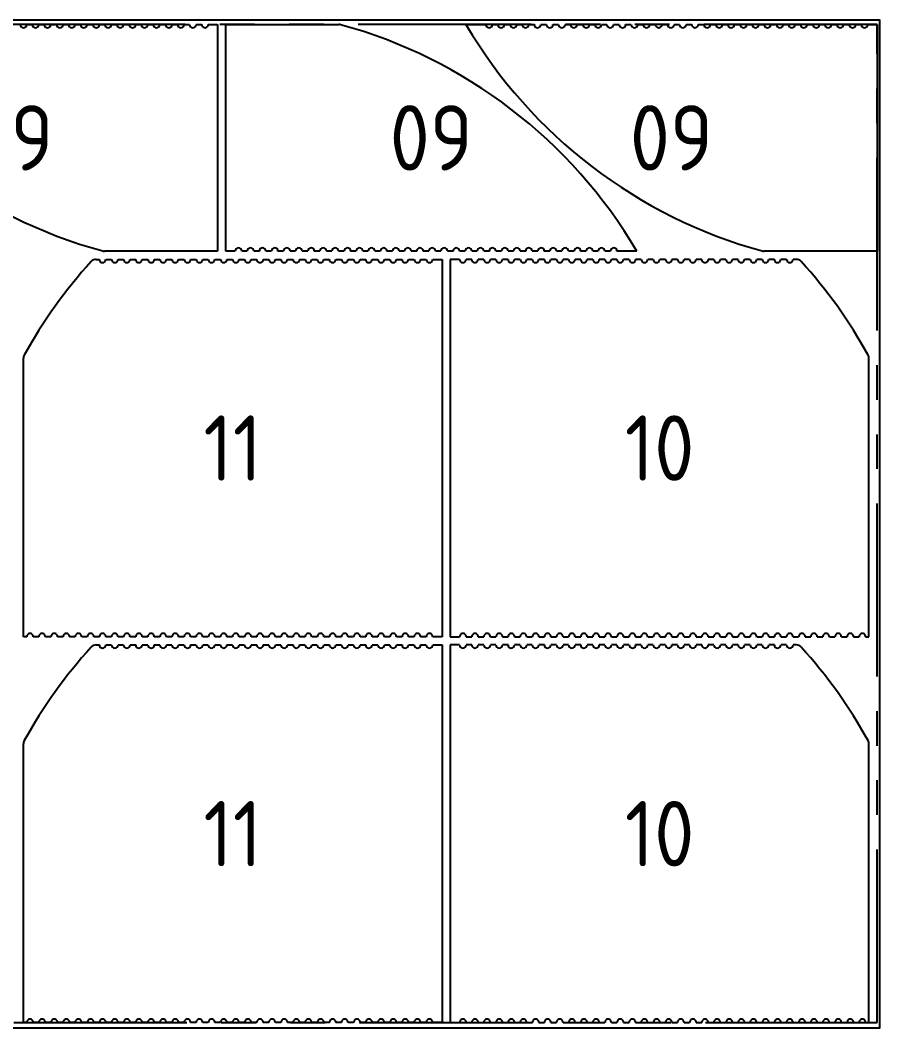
# Model space of a CAD drawing. Header units: millimetres. Extents: x -47360 to 661737, y -45870 to 354580.
# Drawn here: x 345032 to 346610, y 4200 to 6050 of the extents above; entities that cross this region are included whole.
import ezdxf
from ezdxf.enums import TextEntityAlignment as Align

# ---------------------------------------------------------------- set-up
doc = ezdxf.new("R2010")
doc.units = ezdxf.units.MM
doc.header["$LTSCALE"] = 10
doc.linetypes.add('PHANTOM', pattern=[63.5, 31.75, -6.35, 6.35, -6.35, 6.35, -6.35])
for name, color, linetype in [('$ENCL_RECT_RESERVED_LAYER$', 4, 'PHANTOM'), ('09_4__010X755X416', 7, 'Continuous'), ('10_4__010X769X693', 7, 'Continuous'), ('11_4__010X769X693', 7, 'Continuous'), ('PART-LABEL', 6, 'Continuous'), ('STOCK', 3, 'Continuous')]:
    doc.layers.add(name, color=color, linetype=linetype)
doc.styles.get("Standard").update_dxf_attribs({"font": 'isocp2.shx', "bigfont": 'whgtxt.shx'})

msp = doc.modelspace()

# ---------------------------------------------------------------- linework, layer by layer
at = {"layer": '$ENCL_RECT_RESERVED_LAYER$'}
msp.add_lwpolyline([(341210, 4210), (346604.94, 4210), (346604.94, 6042.05), (341210, 6042.05)], close=True, dxfattribs=at)
at = {"layer": '09_4__010X755X416'}
for p, q in [((345043.73, 6042.05), (345053.95, 6042.05)), ((345065.95, 6042.05), (345076.18, 6042.05)), ((345088.18, 6042.05), (345098.4, 6042.05)), ((345110.4, 6042.05), (345120.63, 6042.05)), ((345132.63, 6042.05), (345142.85, 6042.05)), ((345154.85, 6042.05), (345165.08, 6042.05)), ((345177.08, 6042.05), (345187.3, 6042.05)), ((345199.3, 6042.05), (345209.53, 6042.05)), ((345221.53, 6042.05), (345231.75, 6042.05)), ((345243.75, 6042.05), (345253.98, 6042.05)), ((345265.98, 6042.05), (345276.2, 6042.05)), ((345288.2, 6042.05), (345298.43, 6042.05)), ((345310.43, 6042.05), (345320.65, 6042.05)), ((345332.65, 6042.05), (345342.88, 6042.05)), ((345354.88, 6042.05), (345365.1, 6042.05)), ((345377.1, 6042.05), (345394.26, 6042.05)), ((345394.26, 6042.05), (345394.26, 5625.81)), ((345409.26, 5625.81), (345409.26, 6042.05)), ((345409.26, 6042.05), (345616.95, 6042.05)), ((345850.16, 6042.05), (345886.81, 6042.05)), ((345898.81, 6042.05), (345909.04, 6042.05)), ((345921.04, 6042.05), (345931.26, 6042.05)), ((345943.26, 6042.05), (345953.49, 6042.05)), ((345965.49, 6042.05), (345975.71, 6042.05)), ((345987.71, 6042.05), (345997.94, 6042.05)), ((346009.94, 6042.05), (346020.16, 6042.05)), ((346032.16, 6042.05), (346042.39, 6042.05)), ((346054.39, 6042.05), (346064.61, 6042.05)), ((346076.61, 6042.05), (346086.84, 6042.05)), ((346098.84, 6042.05), (346109.06, 6042.05)), ((346121.06, 6042.05), (346131.29, 6042.05)), ((346143.29, 6042.05), (346153.51, 6042.05)), ((346165.51, 6042.05), (346175.74, 6042.05)), ((346187.74, 6042.05), (346197.96, 6042.05)), ((346209.96, 6042.05), (346220.19, 6042.05)), ((346232.19, 6042.05), (346242.41, 6042.05)), ((346254.41, 6042.05), (346264.64, 6042.05)), ((346276.64, 6042.05), (346286.86, 6042.05)), ((346298.86, 6042.05), (346309.09, 6042.05)), ((346321.09, 6042.05), (346331.31, 6042.05)), ((346343.31, 6042.05), (346353.54, 6042.05)), ((346365.54, 6042.05), (346375.76, 6042.05)), ((346387.76, 6042.05), (346397.99, 6042.05)), ((346409.99, 6042.05), (346420.21, 6042.05)), ((346432.21, 6042.05), (346442.44, 6042.05)), ((346454.44, 6042.05), (346464.66, 6042.05)), ((346476.66, 6042.05), (346486.89, 6042.05)), ((346498.89, 6042.05), (346509.11, 6042.05)), ((346521.11, 6042.05), (346531.34, 6042.05)), ((346543.34, 6042.05), (346553.56, 6042.05)), ((346565.56, 6042.05), (346575.79, 6042.05)), ((346587.79, 6042.05), (346604.94, 6042.05)), ((346604.94, 6042.05), (346604.94, 5625.81)), ((345394.26, 5625.81), (345186.56, 5625.81)), ((345426.41, 5625.81), (345409.26, 5625.81)), ((345448.63, 5625.81), (345438.41, 5625.81)), ((345470.86, 5625.81), (345460.63, 5625.81)), ((345493.08, 5625.81), (345482.86, 5625.81)), ((345515.31, 5625.81), (345505.08, 5625.81)), ((345537.53, 5625.81), (345527.31, 5625.81)), ((345559.76, 5625.81), (345549.53, 5625.81)), ((345581.98, 5625.81), (345571.76, 5625.81)), ((345604.21, 5625.81), (345593.98, 5625.81)), ((345626.43, 5625.81), (345616.21, 5625.81)), ((345648.66, 5625.81), (345638.43, 5625.81)), ((345670.88, 5625.81), (345660.66, 5625.81)), ((345693.11, 5625.81), (345682.88, 5625.81)), ((345715.33, 5625.81), (345705.11, 5625.81)), ((345737.56, 5625.81), (345727.33, 5625.81)), ((345759.78, 5625.81), (345749.56, 5625.81)), ((345782.01, 5625.81), (345771.78, 5625.81)), ((345804.23, 5625.81), (345794.01, 5625.81)), ((345826.46, 5625.81), (345816.23, 5625.81)), ((345848.68, 5625.81), (345838.46, 5625.81)), ((345870.91, 5625.81), (345860.68, 5625.81)), ((345893.13, 5625.81), (345882.91, 5625.81)), ((345915.36, 5625.81), (345905.13, 5625.81)), ((345937.58, 5625.81), (345927.36, 5625.81)), ((345959.81, 5625.81), (345949.58, 5625.81)), ((345982.03, 5625.81), (345971.81, 5625.81)), ((346004.26, 5625.81), (345994.03, 5625.81)), ((346026.48, 5625.81), (346016.26, 5625.81)), ((346048.71, 5625.81), (346038.48, 5625.81)), ((346070.93, 5625.81), (346060.71, 5625.81)), ((346093.16, 5625.81), (346082.93, 5625.81)), ((346115.38, 5625.81), (346105.16, 5625.81)), ((346164.03, 5625.81), (346127.38, 5625.81)), ((346604.94, 5625.81), (346397.24, 5625.81))]:
    msp.add_line(p, q, dxfattribs=at)
for centre, radius, start, end in [((345423.52, 6503.99), 910, 210.50571, 254.70002), ((345037.73, 6042.05), 6, 180.00112, 359.99888), ((345059.95, 6042.05), 6, 180.00112, 359.99888), ((345082.18, 6042.05), 6, 180.00112, 359.99888), ((345104.4, 6042.05), 6, 180.00112, 359.99888), ((345126.63, 6042.05), 6, 180.00112, 359.99888), ((345148.85, 6042.05), 6, 180.00112, 359.99888), ((345171.08, 6042.05), 6, 180.00112, 359.99888), ((345193.3, 6042.05), 6, 180.00112, 359.99888), ((345215.53, 6042.05), 6, 180.00112, 359.99888), ((345237.75, 6042.05), 6, 180.00112, 359.99888), ((345259.98, 6042.05), 6, 180.00112, 359.99888), ((345282.2, 6042.05), 6, 180.00112, 359.99888), ((345304.43, 6042.05), 6, 180.00112, 359.99888), ((345326.65, 6042.05), 6, 180.00112, 359.99888), ((345348.88, 6042.05), 6, 180.00112, 359.99888), ((345371.1, 6042.05), 6, 180.00112, 359.99888), ((345616.95, 6030.05), 12, 74.70002, 90), ((345379.99, 5163.88), 910, 30.50571, 74.70002), ((346634.2, 6503.99), 910, 210.50571, 254.70002), ((345892.81, 6042.05), 6, 180.00112, 359.99888), ((345915.04, 6042.05), 6, 180.00112, 359.99888), ((345937.26, 6042.05), 6, 180.00112, 359.99888), ((345959.49, 6042.05), 6, 180.00112, 359.99888), ((345981.71, 6042.05), 6, 180.00112, 359.99888), ((346003.94, 6042.05), 6, 180.00112, 359.99888), ((346026.16, 6042.05), 6, 180.00112, 359.99888), ((346048.39, 6042.05), 6, 180.00112, 359.99888), ((346070.61, 6042.05), 6, 180.00112, 359.99888), ((346092.84, 6042.05), 6, 180.00112, 359.99888), ((346115.06, 6042.05), 6, 180.00112, 359.99888), ((346137.29, 6042.05), 6, 180.00112, 359.99888), ((346159.51, 6042.05), 6, 180.00112, 359.99888), ((346181.74, 6042.05), 6, 180.00112, 359.99888), ((346203.96, 6042.05), 6, 180.00112, 359.99888), ((346226.19, 6042.05), 6, 180.00112, 359.99888), ((346248.41, 6042.05), 6, 180.00112, 359.99888), ((346270.64, 6042.05), 6, 180.00112, 359.99888), ((346292.86, 6042.05), 6, 180.00112, 359.99888), ((346315.09, 6042.05), 6, 180.00112, 359.99888), ((346337.31, 6042.05), 6, 180.00112, 359.99888), ((346359.54, 6042.05), 6, 180.00112, 359.99888), ((346381.76, 6042.05), 6, 180.00112, 359.99888), ((346403.99, 6042.05), 6, 180.00112, 359.99888), ((346426.21, 6042.05), 6, 180.00112, 359.99888), ((346448.44, 6042.05), 6, 180.00112, 359.99888), ((346470.66, 6042.05), 6, 180.00112, 359.99888), ((346492.89, 6042.05), 6, 180.00112, 359.99888), ((346515.11, 6042.05), 6, 180.00112, 359.99888), ((346537.34, 6042.05), 6, 180.00112, 359.99888), ((346559.56, 6042.05), 6, 180.00112, 359.99888), ((346581.79, 6042.05), 6, 180.00112, 359.99888), ((345186.56, 5637.81), 12, 254.70002, 270), ((345432.41, 5625.81), 6, 0.00112, 179.99888), ((345454.63, 5625.81), 6, 0.00112, 179.99888), ((345476.86, 5625.81), 6, 0.00112, 179.99888), ((345499.08, 5625.81), 6, 0.00112, 179.99888), ((345521.31, 5625.81), 6, 0.00112, 179.99888), ((345543.53, 5625.81), 6, 0.00112, 179.99888), ((345565.76, 5625.81), 6, 0.00112, 179.99888), ((345587.98, 5625.81), 6, 0.00112, 179.99888), ((345610.21, 5625.81), 6, 0.00112, 179.99888), ((345632.43, 5625.81), 6, 0.00112, 179.99888), ((345654.66, 5625.81), 6, 0.00112, 179.99888), ((345676.88, 5625.81), 6, 0.00112, 179.99888), ((345699.11, 5625.81), 6, 0.00112, 179.99888), ((345721.33, 5625.81), 6, 0.00112, 179.99888), ((345743.56, 5625.81), 6, 0.00112, 179.99888), ((345765.78, 5625.81), 6, 0.00112, 179.99888), ((345788.01, 5625.81), 6, 0.00112, 179.99888), ((345810.23, 5625.81), 6, 0.00112, 179.99888), ((345832.46, 5625.81), 6, 0.00112, 179.99888), ((345854.68, 5625.81), 6, 0.00112, 179.99888), ((345876.91, 5625.81), 6, 0.00112, 179.99888), ((345899.13, 5625.81), 6, 0.00112, 179.99888), ((345921.36, 5625.81), 6, 0.00112, 179.99888), ((345943.58, 5625.81), 6, 0.00112, 179.99888), ((345965.81, 5625.81), 6, 0.00112, 179.99888), ((345988.03, 5625.81), 6, 0.00112, 179.99888), ((346010.26, 5625.81), 6, 0.00112, 179.99888), ((346032.48, 5625.81), 6, 0.00112, 179.99888), ((346054.71, 5625.81), 6, 0.00112, 179.99888), ((346076.93, 5625.81), 6, 0.00112, 179.99888), ((346099.16, 5625.81), 6, 0.00112, 179.99888), ((346121.38, 5625.81), 6, 0.00112, 179.99888), ((346397.24, 5637.81), 12, 254.70002, 270)]:
    msp.add_arc(centre, radius, start, end, dxfattribs=at)
at = {"layer": '10_4__010X769X693'}
for p, q in [((345838.52, 5610.81), (345821.37, 5610.81)), ((345821.37, 5610.81), (345821.37, 4917.91)), ((345860.74, 5610.81), (345850.52, 5610.81)), ((345882.97, 5610.81), (345872.74, 5610.81)), ((345905.19, 5610.81), (345894.97, 5610.81)), ((345927.42, 5610.81), (345917.19, 5610.81)), ((345949.64, 5610.81), (345939.42, 5610.81)), ((345971.87, 5610.81), (345961.64, 5610.81)), ((345994.09, 5610.81), (345983.87, 5610.81)), ((346016.32, 5610.81), (346006.09, 5610.81)), ((346038.54, 5610.81), (346028.32, 5610.81)), ((346060.77, 5610.81), (346050.54, 5610.81)), ((346082.99, 5610.81), (346072.77, 5610.81)), ((346105.22, 5610.81), (346094.99, 5610.81)), ((346127.44, 5610.81), (346117.22, 5610.81)), ((346149.67, 5610.81), (346139.44, 5610.81)), ((346171.89, 5610.81), (346161.67, 5610.81)), ((346194.12, 5610.81), (346183.89, 5610.81)), ((346216.34, 5610.81), (346206.12, 5610.81)), ((346238.57, 5610.81), (346228.34, 5610.81)), ((346260.79, 5610.81), (346250.57, 5610.81)), ((346283.02, 5610.81), (346272.79, 5610.81)), ((346305.24, 5610.81), (346295.02, 5610.81)), ((346327.47, 5610.81), (346317.24, 5610.81)), ((346349.69, 5610.81), (346339.47, 5610.81)), ((346371.92, 5610.81), (346361.69, 5610.81)), ((346394.14, 5610.81), (346383.92, 5610.81)), ((346416.37, 5610.81), (346406.14, 5610.81)), ((346438.59, 5610.81), (346428.37, 5610.81)), ((346456.7, 5610.81), (346450.59, 5610.81)), ((346589.98, 4917.91), (346589.98, 5429.41)), ((345821.37, 4917.91), (345838.52, 4917.91)), ((345838.52, 4902.91), (345821.37, 4902.91)), ((345821.37, 4902.91), (345821.37, 4210)), ((345850.52, 4917.91), (345860.74, 4917.91)), ((345860.74, 4902.91), (345850.52, 4902.91)), ((345872.74, 4917.91), (345882.97, 4917.91)), ((345882.97, 4902.91), (345872.74, 4902.91)), ((345894.97, 4917.91), (345905.19, 4917.91)), ((345905.19, 4902.91), (345894.97, 4902.91)), ((345917.19, 4917.91), (345927.42, 4917.91)), ((345927.42, 4902.91), (345917.19, 4902.91)), ((345939.42, 4917.91), (345949.64, 4917.91)), ((345949.64, 4902.91), (345939.42, 4902.91)), ((345961.64, 4917.91), (345971.87, 4917.91)), ((345971.87, 4902.91), (345961.64, 4902.91)), ((345983.87, 4917.91), (345994.09, 4917.91)), ((345994.09, 4902.91), (345983.87, 4902.91)), ((346006.09, 4917.91), (346016.32, 4917.91)), ((346016.32, 4902.91), (346006.09, 4902.91)), ((346028.32, 4917.91), (346038.54, 4917.91)), ((346038.54, 4902.91), (346028.32, 4902.91)), ((346050.54, 4917.91), (346060.77, 4917.91)), ((346060.77, 4902.91), (346050.54, 4902.91)), ((346072.77, 4917.91), (346082.99, 4917.91)), ((346082.99, 4902.91), (346072.77, 4902.91)), ((346094.99, 4917.91), (346105.22, 4917.91)), ((346105.22, 4902.91), (346094.99, 4902.91)), ((346117.22, 4917.91), (346127.44, 4917.91)), ((346127.44, 4902.91), (346117.22, 4902.91)), ((346139.44, 4917.91), (346149.67, 4917.91)), ((346149.67, 4902.91), (346139.44, 4902.91)), ((346161.67, 4917.91), (346171.89, 4917.91)), ((346171.89, 4902.91), (346161.67, 4902.91)), ((346183.89, 4917.91), (346194.12, 4917.91)), ((346194.12, 4902.91), (346183.89, 4902.91)), ((346206.12, 4917.91), (346216.34, 4917.91)), ((346216.34, 4902.91), (346206.12, 4902.91)), ((346228.34, 4917.91), (346238.57, 4917.91)), ((346238.57, 4902.91), (346228.34, 4902.91)), ((346250.57, 4917.91), (346260.79, 4917.91)), ((346260.79, 4902.91), (346250.57, 4902.91)), ((346272.79, 4917.91), (346283.02, 4917.91)), ((346283.02, 4902.91), (346272.79, 4902.91)), ((346295.02, 4917.91), (346305.24, 4917.91)), ((346305.24, 4902.91), (346295.02, 4902.91)), ((346317.24, 4917.91), (346327.47, 4917.91)), ((346327.47, 4902.91), (346317.24, 4902.91)), ((346339.47, 4917.91), (346349.69, 4917.91)), ((346349.69, 4902.91), (346339.47, 4902.91)), ((346361.69, 4917.91), (346371.92, 4917.91)), ((346371.92, 4902.91), (346361.69, 4902.91)), ((346383.92, 4917.91), (346394.14, 4917.91)), ((346394.14, 4902.91), (346383.92, 4902.91)), ((346406.14, 4917.91), (346416.37, 4917.91)), ((346416.37, 4902.91), (346406.14, 4902.91)), ((346428.37, 4917.91), (346438.59, 4917.91)), ((346438.59, 4902.91), (346428.37, 4902.91)), ((346450.59, 4917.91), (346460.82, 4917.91)), ((346456.7, 4902.91), (346450.59, 4902.91)), ((346472.82, 4917.91), (346483.04, 4917.91)), ((346495.04, 4917.91), (346505.27, 4917.91)), ((346517.27, 4917.91), (346527.49, 4917.91)), ((346539.49, 4917.91), (346549.72, 4917.91)), ((346561.72, 4917.91), (346571.94, 4917.91)), ((346583.94, 4917.91), (346589.98, 4917.91)), ((346589.98, 4210), (346589.98, 4721.5)), ((345821.37, 4210), (345838.52, 4210)), ((345850.52, 4210), (345860.74, 4210)), ((345872.74, 4210), (345882.97, 4210)), ((345894.97, 4210), (345905.19, 4210)), ((345917.19, 4210), (345927.42, 4210)), ((345939.42, 4210), (345949.64, 4210)), ((345961.64, 4210), (345971.87, 4210)), ((345983.87, 4210), (345994.09, 4210)), ((346006.09, 4210), (346016.32, 4210)), ((346028.32, 4210), (346038.54, 4210)), ((346050.54, 4210), (346060.77, 4210)), ((346072.77, 4210), (346082.99, 4210)), ((346094.99, 4210), (346105.22, 4210)), ((346117.22, 4210), (346127.44, 4210)), ((346139.44, 4210), (346149.67, 4210)), ((346161.67, 4210), (346171.89, 4210)), ((346183.89, 4210), (346194.12, 4210)), ((346206.12, 4210), (346216.34, 4210)), ((346228.34, 4210), (346238.57, 4210)), ((346250.57, 4210), (346260.79, 4210)), ((346272.79, 4210), (346283.02, 4210)), ((346295.02, 4210), (346305.24, 4210)), ((346317.24, 4210), (346327.47, 4210)), ((346339.47, 4210), (346349.69, 4210)), ((346361.69, 4210), (346371.92, 4210)), ((346383.92, 4210), (346394.14, 4210)), ((346406.14, 4210), (346416.37, 4210)), ((346428.37, 4210), (346438.59, 4210)), ((346450.59, 4210), (346460.82, 4210)), ((346472.82, 4210), (346483.04, 4210)), ((346495.04, 4210), (346505.27, 4210)), ((346517.27, 4210), (346527.49, 4210)), ((346539.49, 4210), (346549.72, 4210)), ((346561.72, 4210), (346571.94, 4210)), ((346583.94, 4210), (346589.98, 4210))]:
    msp.add_line(p, q, dxfattribs=at)
for centre, radius, start, end in [((345844.52, 5610.81), 6, 180.00714, 359.99286), ((345866.74, 5610.81), 6, 180.00695, 359.99305), ((345888.97, 5610.81), 6, 180.00676, 359.99324), ((345911.19, 5610.81), 6, 180.00657, 359.99343), ((345933.42, 5610.81), 6, 180.00638, 359.99362), ((345955.64, 5610.81), 6, 180.0062, 359.9938), ((345977.87, 5610.81), 6, 180.00601, 359.99399), ((346000.09, 5610.81), 6, 180.00582, 359.99418), ((346022.32, 5610.81), 6, 180.00563, 359.99437), ((346044.54, 5610.81), 6, 180.00544, 359.99456), ((346066.77, 5610.81), 6, 180.00526, 359.99474), ((346088.99, 5610.81), 6, 180.00507, 359.99493), ((346111.22, 5610.81), 6, 180.00488, 359.99512), ((346133.44, 5610.81), 6, 180.00469, 359.99531), ((346155.67, 5610.81), 6, 180.0045, 359.9955), ((346177.89, 5610.81), 6, 180.00432, 359.99568), ((346200.12, 5610.81), 6, 180.00413, 359.99587), ((346222.34, 5610.81), 6, 180.00394, 359.99606), ((346244.57, 5610.81), 6, 180.00375, 359.99625), ((346266.79, 5610.81), 6, 180.00356, 359.99644), ((346289.02, 5610.81), 6, 180.00337, 359.99663), ((346311.24, 5610.81), 6, 180.00319, 359.99681), ((346333.47, 5610.81), 6, 180.003, 359.997), ((346355.69, 5610.81), 6, 180.00281, 359.99719), ((346377.92, 5610.81), 6, 180.00262, 359.99738), ((346400.14, 5610.81), 6, 180.00243, 359.99757), ((346422.37, 5610.81), 6, 180.00225, 359.99775), ((346444.59, 5610.81), 6, 180.00206, 359.99794), ((346456.7, 5598.81), 12, 42.26137, 90), ((345792.11, 4994.9), 910, 28.93835, 42.26137), ((346577.98, 5429.41), 12, 0, 28.93835), ((345844.52, 4917.91), 6, 359.99907, 180.00093), ((345866.74, 4917.91), 6, 359.99907, 180.00093), ((345888.97, 4917.91), 6, 359.99907, 180.00093), ((345911.19, 4917.91), 6, 359.99907, 180.00093), ((345933.42, 4917.91), 6, 359.99907, 180.00093), ((345955.64, 4917.91), 6, 359.99907, 180.00093), ((345977.87, 4917.91), 6, 359.99907, 180.00093), ((346000.09, 4917.91), 6, 359.99907, 180.00093), ((346022.32, 4917.91), 6, 359.99907, 180.00093), ((346044.54, 4917.91), 6, 359.99907, 180.00093), ((346066.77, 4917.91), 6, 359.99907, 180.00093), ((346088.99, 4917.91), 6, 359.99907, 180.00093), ((346111.22, 4917.91), 6, 359.99907, 180.00093), ((346133.44, 4917.91), 6, 359.99907, 180.00093), ((346155.67, 4917.91), 6, 359.99907, 180.00093), ((346177.89, 4917.91), 6, 359.99907, 180.00093), ((346200.12, 4917.91), 6, 359.99907, 180.00093), ((346222.34, 4917.91), 6, 359.99907, 180.00093), ((346244.57, 4917.91), 6, 359.99907, 180.00093), ((346266.79, 4917.91), 6, 359.99907, 180.00093), ((346289.02, 4917.91), 6, 359.99907, 180.00093), ((346311.24, 4917.91), 6, 359.99907, 180.00093), ((346333.47, 4917.91), 6, 359.99907, 180.00093), ((346355.69, 4917.91), 6, 359.99907, 180.00093), ((346377.92, 4917.91), 6, 359.99907, 180.00093), ((346400.14, 4917.91), 6, 359.99907, 180.00093), ((346422.37, 4917.91), 6, 359.99907, 180.00093), ((346444.59, 4917.91), 6, 359.99907, 180.00093), ((346466.82, 4917.91), 6, 359.99907, 180.00093), ((346489.04, 4917.91), 6, 359.99907, 180.00093), ((346511.27, 4917.91), 6, 359.99907, 180.00093), ((346533.49, 4917.91), 6, 359.99907, 180.00093), ((346555.72, 4917.91), 6, 359.99907, 180.00093), ((346577.94, 4917.91), 6, 359.99907, 180.00093), ((345844.52, 4902.91), 6, 180.00714, 359.99286), ((345866.74, 4902.91), 6, 180.00695, 359.99305), ((345888.97, 4902.91), 6, 180.00676, 359.99324), ((345911.19, 4902.91), 6, 180.00657, 359.99343), ((345933.42, 4902.91), 6, 180.00638, 359.99362), ((345955.64, 4902.91), 6, 180.0062, 359.9938), ((345977.87, 4902.91), 6, 180.00601, 359.99399), ((346000.09, 4902.91), 6, 180.00582, 359.99418), ((346022.32, 4902.91), 6, 180.00563, 359.99437), ((346044.54, 4902.91), 6, 180.00544, 359.99456), ((346066.77, 4902.91), 6, 180.00526, 359.99474), ((346088.99, 4902.91), 6, 180.00507, 359.99493), ((346111.22, 4902.91), 6, 180.00488, 359.99512), ((346133.44, 4902.91), 6, 180.00469, 359.99531), ((346155.67, 4902.91), 6, 180.0045, 359.9955), ((346177.89, 4902.91), 6, 180.00432, 359.99568), ((346200.12, 4902.91), 6, 180.00413, 359.99587), ((346222.34, 4902.91), 6, 180.00394, 359.99606), ((346244.57, 4902.91), 6, 180.00375, 359.99625), ((346266.79, 4902.91), 6, 180.00356, 359.99644), ((346289.02, 4902.91), 6, 180.00337, 359.99663), ((346311.24, 4902.91), 6, 180.00319, 359.99681), ((346333.47, 4902.91), 6, 180.003, 359.997), ((346355.69, 4902.91), 6, 180.00281, 359.99719), ((346377.92, 4902.91), 6, 180.00262, 359.99738), ((346400.14, 4902.91), 6, 180.00243, 359.99757), ((346422.37, 4902.91), 6, 180.00225, 359.99775), ((346444.59, 4902.91), 6, 180.00206, 359.99794), ((346456.7, 4890.91), 12, 42.26137, 90), ((345792.11, 4286.99), 910, 28.93835, 42.26137), ((346577.98, 4721.5), 12, 0, 28.93835), ((345844.52, 4210), 6, 359.99907, 180.00093), ((345866.74, 4210), 6, 359.99907, 180.00093), ((345888.97, 4210), 6, 359.99907, 180.00093), ((345911.19, 4210), 6, 359.99907, 180.00093), ((345933.42, 4210), 6, 359.99907, 180.00093), ((345955.64, 4210), 6, 359.99907, 180.00093), ((345977.87, 4210), 6, 359.99907, 180.00093), ((346000.09, 4210), 6, 359.99907, 180.00093), ((346022.32, 4210), 6, 359.99907, 180.00093), ((346044.54, 4210), 6, 359.99907, 180.00093), ((346066.77, 4210), 6, 359.99907, 180.00093), ((346088.99, 4210), 6, 359.99907, 180.00093), ((346111.22, 4210), 6, 359.99907, 180.00093), ((346133.44, 4210), 6, 359.99907, 180.00093), ((346155.67, 4210), 6, 359.99907, 180.00093), ((346177.89, 4210), 6, 359.99907, 180.00093), ((346200.12, 4210), 6, 359.99907, 180.00093), ((346222.34, 4210), 6, 359.99907, 180.00093), ((346244.57, 4210), 6, 359.99907, 180.00093), ((346266.79, 4210), 6, 359.99907, 180.00093), ((346289.02, 4210), 6, 359.99907, 180.00093), ((346311.24, 4210), 6, 359.99907, 180.00093), ((346333.47, 4210), 6, 359.99907, 180.00093), ((346355.69, 4210), 6, 359.99907, 180.00093), ((346377.92, 4210), 6, 359.99907, 180.00093), ((346400.14, 4210), 6, 359.99907, 180.00093), ((346422.37, 4210), 6, 359.99907, 180.00093), ((346444.59, 4210), 6, 359.99907, 180.00093), ((346466.82, 4210), 6, 359.99907, 180.00093), ((346489.04, 4210), 6, 359.99907, 180.00093), ((346511.27, 4210), 6, 359.99907, 180.00093), ((346533.49, 4210), 6, 359.99907, 180.00093), ((346555.72, 4210), 6, 359.99907, 180.00093), ((346577.94, 4210), 6, 359.99907, 180.00093)]:
    msp.add_arc(centre, radius, start, end, dxfattribs=at)
at = {"layer": '11_4__010X769X693'}
for p, q in [((345171.03, 5610.81), (345177.14, 5610.81)), ((345189.14, 5610.81), (345199.37, 5610.81)), ((345211.37, 5610.81), (345221.59, 5610.81)), ((345233.59, 5610.81), (345243.82, 5610.81)), ((345255.82, 5610.81), (345266.04, 5610.81)), ((345278.04, 5610.81), (345288.27, 5610.81)), ((345300.27, 5610.81), (345310.49, 5610.81)), ((345322.49, 5610.81), (345332.72, 5610.81)), ((345344.72, 5610.81), (345354.94, 5610.81)), ((345366.94, 5610.81), (345377.17, 5610.81)), ((345389.17, 5610.81), (345399.39, 5610.81)), ((345411.39, 5610.81), (345421.62, 5610.81)), ((345433.62, 5610.81), (345443.84, 5610.81)), ((345455.84, 5610.81), (345466.07, 5610.81)), ((345478.07, 5610.81), (345488.29, 5610.81)), ((345500.29, 5610.81), (345510.52, 5610.81)), ((345522.52, 5610.81), (345532.74, 5610.81)), ((345544.74, 5610.81), (345554.97, 5610.81)), ((345566.97, 5610.81), (345577.19, 5610.81)), ((345589.19, 5610.81), (345599.42, 5610.81)), ((345611.42, 5610.81), (345621.64, 5610.81)), ((345633.64, 5610.81), (345643.87, 5610.81)), ((345655.87, 5610.81), (345666.09, 5610.81)), ((345678.09, 5610.81), (345688.32, 5610.81)), ((345700.32, 5610.81), (345710.54, 5610.81)), ((345722.54, 5610.81), (345732.77, 5610.81)), ((345744.77, 5610.81), (345754.99, 5610.81)), ((345766.99, 5610.81), (345777.22, 5610.81)), ((345789.22, 5610.81), (345806.37, 5610.81)), ((345806.37, 5610.81), (345806.37, 4917.91)), ((345037.75, 4917.91), (345037.75, 5429.41)), ((345043.79, 4917.91), (345037.75, 4917.91)), ((345066.02, 4917.91), (345055.79, 4917.91)), ((345088.24, 4917.91), (345078.02, 4917.91)), ((345110.47, 4917.91), (345100.24, 4917.91)), ((345132.69, 4917.91), (345122.47, 4917.91)), ((345154.92, 4917.91), (345144.69, 4917.91)), ((345177.14, 4917.91), (345166.92, 4917.91)), ((345171.03, 4902.91), (345177.14, 4902.91)), ((345199.37, 4917.91), (345189.14, 4917.91)), ((345189.14, 4902.91), (345199.37, 4902.91)), ((345221.59, 4917.91), (345211.37, 4917.91)), ((345211.37, 4902.91), (345221.59, 4902.91)), ((345243.82, 4917.91), (345233.59, 4917.91)), ((345233.59, 4902.91), (345243.82, 4902.91)), ((345266.04, 4917.91), (345255.82, 4917.91)), ((345255.82, 4902.91), (345266.04, 4902.91)), ((345288.27, 4917.91), (345278.04, 4917.91)), ((345278.04, 4902.91), (345288.27, 4902.91)), ((345310.49, 4917.91), (345300.27, 4917.91)), ((345300.27, 4902.91), (345310.49, 4902.91)), ((345332.72, 4917.91), (345322.49, 4917.91)), ((345322.49, 4902.91), (345332.72, 4902.91)), ((345354.94, 4917.91), (345344.72, 4917.91)), ((345344.72, 4902.91), (345354.94, 4902.91)), ((345377.17, 4917.91), (345366.94, 4917.91)), ((345366.94, 4902.91), (345377.17, 4902.91)), ((345399.39, 4917.91), (345389.17, 4917.91)), ((345389.17, 4902.91), (345399.39, 4902.91)), ((345421.62, 4917.91), (345411.39, 4917.91)), ((345411.39, 4902.91), (345421.62, 4902.91)), ((345443.84, 4917.91), (345433.62, 4917.91)), ((345433.62, 4902.91), (345443.84, 4902.91)), ((345466.07, 4917.91), (345455.84, 4917.91)), ((345455.84, 4902.91), (345466.07, 4902.91)), ((345488.29, 4917.91), (345478.07, 4917.91)), ((345478.07, 4902.91), (345488.29, 4902.91)), ((345510.52, 4917.91), (345500.29, 4917.91)), ((345500.29, 4902.91), (345510.52, 4902.91)), ((345532.74, 4917.91), (345522.52, 4917.91)), ((345522.52, 4902.91), (345532.74, 4902.91)), ((345554.97, 4917.91), (345544.74, 4917.91)), ((345544.74, 4902.91), (345554.97, 4902.91)), ((345577.19, 4917.91), (345566.97, 4917.91)), ((345566.97, 4902.91), (345577.19, 4902.91)), ((345599.42, 4917.91), (345589.19, 4917.91)), ((345589.19, 4902.91), (345599.42, 4902.91)), ((345621.64, 4917.91), (345611.42, 4917.91)), ((345611.42, 4902.91), (345621.64, 4902.91)), ((345643.87, 4917.91), (345633.64, 4917.91)), ((345633.64, 4902.91), (345643.87, 4902.91)), ((345666.09, 4917.91), (345655.87, 4917.91)), ((345655.87, 4902.91), (345666.09, 4902.91)), ((345688.32, 4917.91), (345678.09, 4917.91)), ((345678.09, 4902.91), (345688.32, 4902.91)), ((345710.54, 4917.91), (345700.32, 4917.91)), ((345700.32, 4902.91), (345710.54, 4902.91)), ((345732.77, 4917.91), (345722.54, 4917.91)), ((345722.54, 4902.91), (345732.77, 4902.91)), ((345754.99, 4917.91), (345744.77, 4917.91)), ((345744.77, 4902.91), (345754.99, 4902.91)), ((345777.22, 4917.91), (345766.99, 4917.91)), ((345766.99, 4902.91), (345777.22, 4902.91)), ((345806.37, 4917.91), (345789.22, 4917.91)), ((345789.22, 4902.91), (345806.37, 4902.91)), ((345806.37, 4902.91), (345806.37, 4210)), ((345037.75, 4210), (345037.75, 4721.5)), ((345043.79, 4210), (345037.75, 4210)), ((345066.02, 4210), (345055.79, 4210)), ((345088.24, 4210), (345078.02, 4210)), ((345110.47, 4210), (345100.24, 4210)), ((345132.69, 4210), (345122.47, 4210)), ((345154.92, 4210), (345144.69, 4210)), ((345177.14, 4210), (345166.92, 4210)), ((345199.37, 4210), (345189.14, 4210)), ((345221.59, 4210), (345211.37, 4210)), ((345243.82, 4210), (345233.59, 4210)), ((345266.04, 4210), (345255.82, 4210)), ((345288.27, 4210), (345278.04, 4210)), ((345310.49, 4210), (345300.27, 4210)), ((345332.72, 4210), (345322.49, 4210)), ((345354.94, 4210), (345344.72, 4210)), ((345377.17, 4210), (345366.94, 4210)), ((345399.39, 4210), (345389.17, 4210)), ((345421.62, 4210), (345411.39, 4210)), ((345443.84, 4210), (345433.62, 4210)), ((345466.07, 4210), (345455.84, 4210)), ((345488.29, 4210), (345478.07, 4210)), ((345510.52, 4210), (345500.29, 4210)), ((345532.74, 4210), (345522.52, 4210)), ((345554.97, 4210), (345544.74, 4210)), ((345577.19, 4210), (345566.97, 4210)), ((345599.42, 4210), (345589.19, 4210)), ((345621.64, 4210), (345611.42, 4210)), ((345643.87, 4210), (345633.64, 4210)), ((345666.09, 4210), (345655.87, 4210)), ((345688.32, 4210), (345678.09, 4210)), ((345710.54, 4210), (345700.32, 4210)), ((345732.77, 4210), (345722.54, 4210)), ((345754.99, 4210), (345744.77, 4210)), ((345777.22, 4210), (345766.99, 4210)), ((345806.37, 4210), (345789.22, 4210))]:
    msp.add_line(p, q, dxfattribs=at)
for centre, radius, start, end in [((345835.63, 4994.9), 910, 137.73863, 151.06165), ((345171.03, 5598.81), 12, 90, 137.73863), ((345183.14, 5610.81), 6, 180.00206, 359.99794), ((345205.37, 5610.81), 6, 180.00225, 359.99775), ((345227.59, 5610.81), 6, 180.00243, 359.99757), ((345249.82, 5610.81), 6, 180.00262, 359.99738), ((345272.04, 5610.81), 6, 180.00281, 359.99719), ((345294.27, 5610.81), 6, 180.003, 359.997), ((345316.49, 5610.81), 6, 180.00319, 359.99681), ((345338.72, 5610.81), 6, 180.00337, 359.99663), ((345360.94, 5610.81), 6, 180.00356, 359.99644), ((345383.17, 5610.81), 6, 180.00375, 359.99625), ((345405.39, 5610.81), 6, 180.00394, 359.99606), ((345427.62, 5610.81), 6, 180.00413, 359.99587), ((345449.84, 5610.81), 6, 180.00432, 359.99568), ((345472.07, 5610.81), 6, 180.0045, 359.9955), ((345494.29, 5610.81), 6, 180.00469, 359.99531), ((345516.52, 5610.81), 6, 180.00488, 359.99512), ((345538.74, 5610.81), 6, 180.00507, 359.99493), ((345560.97, 5610.81), 6, 180.00526, 359.99474), ((345583.19, 5610.81), 6, 180.00544, 359.99456), ((345605.42, 5610.81), 6, 180.00563, 359.99437), ((345627.64, 5610.81), 6, 180.00582, 359.99418), ((345649.87, 5610.81), 6, 180.00601, 359.99399), ((345672.09, 5610.81), 6, 180.0062, 359.9938), ((345694.32, 5610.81), 6, 180.00638, 359.99362), ((345716.54, 5610.81), 6, 180.00657, 359.99343), ((345738.77, 5610.81), 6, 180.00676, 359.99324), ((345760.99, 5610.81), 6, 180.00695, 359.99305), ((345783.22, 5610.81), 6, 180.00714, 359.99286), ((345049.75, 5429.41), 12, 151.06165, 180), ((345049.79, 4917.91), 6, 359.99907, 180.00093), ((345072.02, 4917.91), 6, 359.99907, 180.00093), ((345094.24, 4917.91), 6, 359.99907, 180.00093), ((345116.47, 4917.91), 6, 359.99907, 180.00093), ((345138.69, 4917.91), 6, 359.99907, 180.00093), ((345160.92, 4917.91), 6, 359.99907, 180.00093), ((345183.14, 4917.91), 6, 359.99907, 180.00093), ((345205.37, 4917.91), 6, 359.99907, 180.00093), ((345227.59, 4917.91), 6, 359.99907, 180.00093), ((345249.82, 4917.91), 6, 359.99907, 180.00093), ((345272.04, 4917.91), 6, 359.99907, 180.00093), ((345294.27, 4917.91), 6, 359.99907, 180.00093), ((345316.49, 4917.91), 6, 359.99907, 180.00093), ((345338.72, 4917.91), 6, 359.99907, 180.00093), ((345360.94, 4917.91), 6, 359.99907, 180.00093), ((345383.17, 4917.91), 6, 359.99907, 180.00093), ((345405.39, 4917.91), 6, 359.99907, 180.00093), ((345427.62, 4917.91), 6, 359.99907, 180.00093), ((345449.84, 4917.91), 6, 359.99907, 180.00093), ((345472.07, 4917.91), 6, 359.99907, 180.00093), ((345494.29, 4917.91), 6, 359.99907, 180.00093), ((345516.52, 4917.91), 6, 359.99907, 180.00093), ((345538.74, 4917.91), 6, 359.99907, 180.00093), ((345560.97, 4917.91), 6, 359.99907, 180.00093), ((345583.19, 4917.91), 6, 359.99907, 180.00093), ((345605.42, 4917.91), 6, 359.99907, 180.00093), ((345627.64, 4917.91), 6, 359.99907, 180.00093), ((345649.87, 4917.91), 6, 359.99907, 180.00093), ((345672.09, 4917.91), 6, 359.99907, 180.00093), ((345694.32, 4917.91), 6, 359.99907, 180.00093), ((345716.54, 4917.91), 6, 359.99907, 180.00093), ((345738.77, 4917.91), 6, 359.99907, 180.00093), ((345760.99, 4917.91), 6, 359.99907, 180.00093), ((345783.22, 4917.91), 6, 359.99907, 180.00093), ((345171.03, 4890.91), 12, 90, 137.73863), ((345183.14, 4902.91), 6, 180.00206, 359.99794), ((345205.37, 4902.91), 6, 180.00225, 359.99775), ((345227.59, 4902.91), 6, 180.00243, 359.99757), ((345249.82, 4902.91), 6, 180.00262, 359.99738), ((345272.04, 4902.91), 6, 180.00281, 359.99719), ((345294.27, 4902.91), 6, 180.003, 359.997), ((345316.49, 4902.91), 6, 180.00319, 359.99681), ((345338.72, 4902.91), 6, 180.00337, 359.99663), ((345360.94, 4902.91), 6, 180.00356, 359.99644), ((345383.17, 4902.91), 6, 180.00375, 359.99625), ((345405.39, 4902.91), 6, 180.00394, 359.99606), ((345427.62, 4902.91), 6, 180.00413, 359.99587), ((345449.84, 4902.91), 6, 180.00432, 359.99568), ((345472.07, 4902.91), 6, 180.0045, 359.9955), ((345494.29, 4902.91), 6, 180.00469, 359.99531), ((345516.52, 4902.91), 6, 180.00488, 359.99512), ((345538.74, 4902.91), 6, 180.00507, 359.99493), ((345560.97, 4902.91), 6, 180.00526, 359.99474), ((345583.19, 4902.91), 6, 180.00544, 359.99456), ((345605.42, 4902.91), 6, 180.00563, 359.99437), ((345627.64, 4902.91), 6, 180.00582, 359.99418), ((345649.87, 4902.91), 6, 180.00601, 359.99399), ((345672.09, 4902.91), 6, 180.0062, 359.9938), ((345694.32, 4902.91), 6, 180.00638, 359.99362), ((345716.54, 4902.91), 6, 180.00657, 359.99343), ((345738.77, 4902.91), 6, 180.00676, 359.99324), ((345760.99, 4902.91), 6, 180.00695, 359.99305), ((345783.22, 4902.91), 6, 180.00714, 359.99286), ((345835.63, 4286.99), 910, 137.73863, 151.06165), ((345049.75, 4721.5), 12, 151.06165, 180), ((345049.79, 4210), 6, 359.99907, 180.00093), ((345072.02, 4210), 6, 359.99907, 180.00093), ((345094.24, 4210), 6, 359.99907, 180.00093), ((345116.47, 4210), 6, 359.99907, 180.00093), ((345138.69, 4210), 6, 359.99907, 180.00093), ((345160.92, 4210), 6, 359.99907, 180.00093), ((345183.14, 4210), 6, 359.99907, 180.00093), ((345205.37, 4210), 6, 359.99907, 180.00093), ((345227.59, 4210), 6, 359.99907, 180.00093), ((345249.82, 4210), 6, 359.99907, 180.00093), ((345272.04, 4210), 6, 359.99907, 180.00093), ((345294.27, 4210), 6, 359.99907, 180.00093), ((345316.49, 4210), 6, 359.99907, 180.00093), ((345338.72, 4210), 6, 359.99907, 180.00093), ((345360.94, 4210), 6, 359.99907, 180.00093), ((345383.17, 4210), 6, 359.99907, 180.00093), ((345405.39, 4210), 6, 359.99907, 180.00093), ((345427.62, 4210), 6, 359.99907, 180.00093), ((345449.84, 4210), 6, 359.99907, 180.00093), ((345472.07, 4210), 6, 359.99907, 180.00093), ((345494.29, 4210), 6, 359.99907, 180.00093), ((345516.52, 4210), 6, 359.99907, 180.00093), ((345538.74, 4210), 6, 359.99907, 180.00093), ((345560.97, 4210), 6, 359.99907, 180.00093), ((345583.19, 4210), 6, 359.99907, 180.00093), ((345605.42, 4210), 6, 359.99907, 180.00093), ((345627.64, 4210), 6, 359.99907, 180.00093), ((345649.87, 4210), 6, 359.99907, 180.00093), ((345672.09, 4210), 6, 359.99907, 180.00093), ((345694.32, 4210), 6, 359.99907, 180.00093), ((345716.54, 4210), 6, 359.99907, 180.00093), ((345738.77, 4210), 6, 359.99907, 180.00093), ((345760.99, 4210), 6, 359.99907, 180.00093), ((345783.22, 4210), 6, 359.99907, 180.00093)]:
    msp.add_arc(centre, radius, start, end, dxfattribs=at)
at = {"layer": 'STOCK'}
msp.add_lwpolyline([(341200, 4200), (346610, 4200), (346610, 6050), (341200, 6050)], close=True, dxfattribs=at)

# ---------------------------------------------------------------- texts
at = {"layer": 'PART-LABEL'}
for s, p in [('09', (345016.87, 5833.93)), ('09', (345786.64, 5833.93)), ('09', (346227.55, 5833.93)), ('11', (345422.06, 5264.36)), ('10', (346205.68, 5264.36)), ('11', (345422.06, 4556.45)), ('10', (346205.68, 4556.45))]:
    msp.add_text(s, height=120, dxfattribs=at).set_placement(p, align=Align.MIDDLE_CENTER)

doc.saveas('drawing.dxf')
